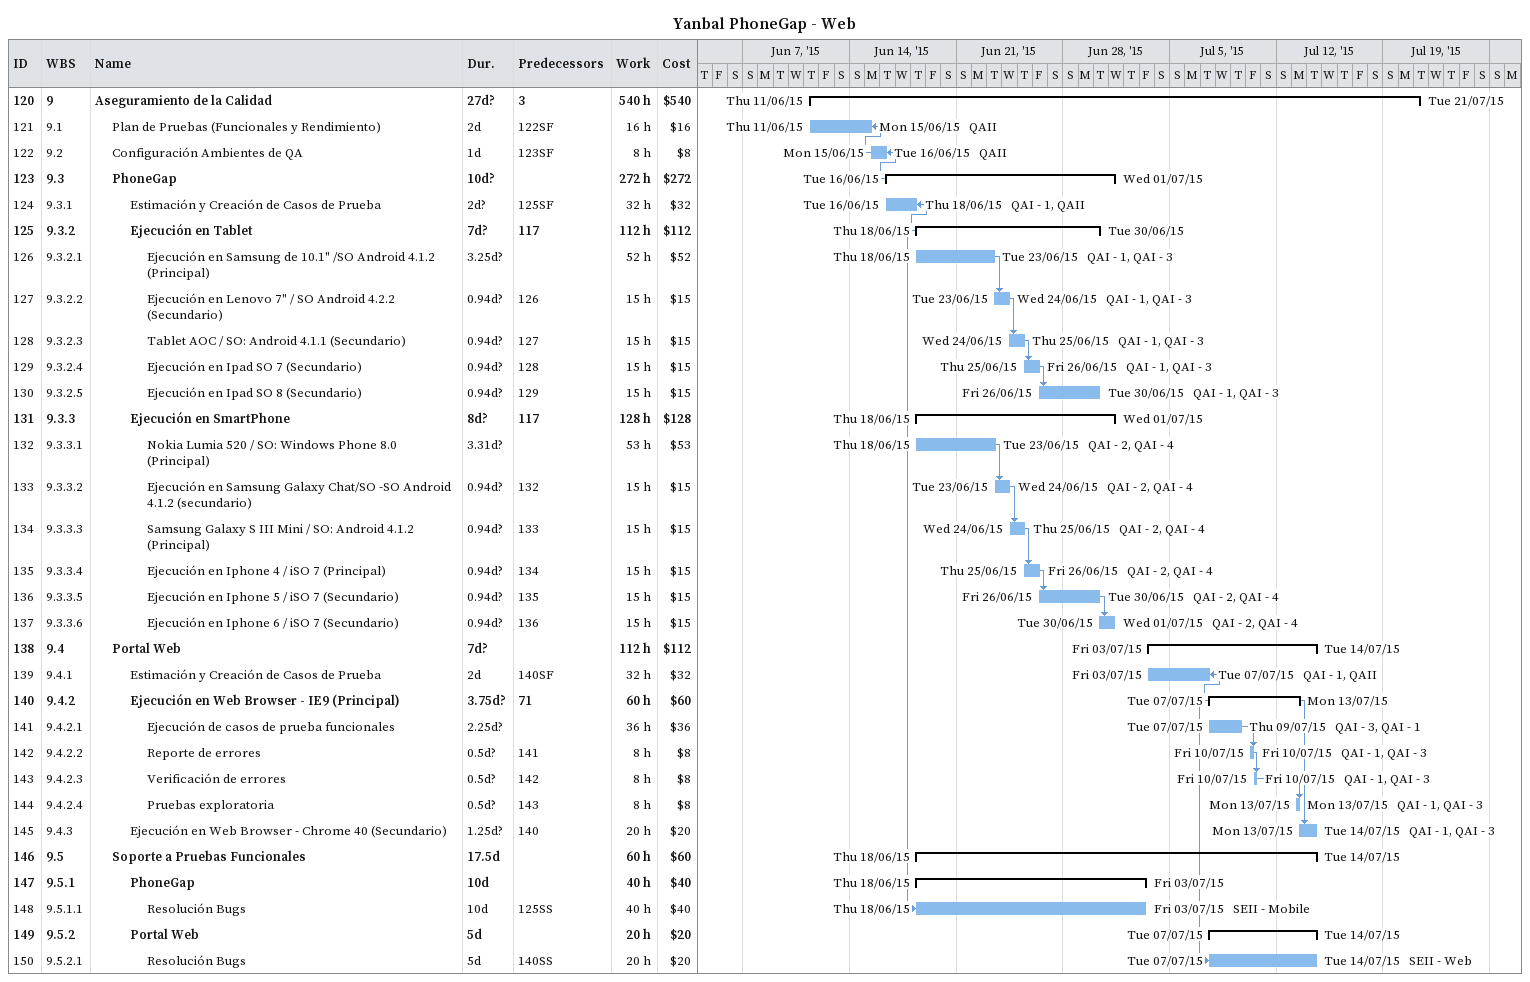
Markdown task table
Yanbal PhoneGap - Web

| ID | WBS | Task | Duration | Start | Finish | Predecessors | Resources | Work (h) | Cost ($) |
|---|---|---|---|---|---|---|---|---|---|
| 120 | 9 | **Aseguramiento de la Calidad** | 27d? | 2015-06-11 | 2015-07-21 | 3 |  | 540 | 540 |
| 121 | 9.1 | Plan de Pruebas (Funcionales y Rendimiento) | 2d | 2015-06-11 | 2015-06-15 | 122SF | QAII | 16 | 16 |
| 122 | 9.2 | Configuración Ambientes de QA | 1d | 2015-06-15 | 2015-06-16 | 123SF | QAII | 8 | 8 |
| 123 | 9.3 | **PhoneGap** | 10d? | 2015-06-16 | 2015-07-01 |  |  | 272 | 272 |
| 124 | 9.3.1 | Estimación y Creación de Casos de Prueba | 2d? | 2015-06-16 | 2015-06-18 | 125SF | QAI - 1, QAII | 32 | 32 |
| 125 | 9.3.2 | **Ejecución en Tablet** | 7d? | 2015-06-18 | 2015-06-30 | 117 |  | 112 | 112 |
| 126 | 9.3.2.1 | Ejecución en Samsung de 10.1" /SO Android 4.1.2 (Principal) | 3.25d? | 2015-06-18 | 2015-06-23 |  | QAI - 1, QAI - 3 | 52 | 52 |
| 127 | 9.3.2.2 | Ejecución en Lenovo 7" / SO Android 4.2.2 (Secundario) | 0.94d? | 2015-06-23 | 2015-06-24 | 126 | QAI - 1, QAI - 3 | 15 | 15 |
| 128 | 9.3.2.3 | Tablet AOC / SO: Android 4.1.1 (Secundario) | 0.94d? | 2015-06-24 | 2015-06-25 | 127 | QAI - 1, QAI - 3 | 15 | 15 |
| 129 | 9.3.2.4 | Ejecución en Ipad SO 7 (Secundario) | 0.94d? | 2015-06-25 | 2015-06-26 | 128 | QAI - 1, QAI - 3 | 15 | 15 |
| 130 | 9.3.2.5 | Ejecución en Ipad SO 8 (Secundario) | 0.94d? | 2015-06-26 | 2015-06-30 | 129 | QAI - 1, QAI - 3 | 15 | 15 |
| 131 | 9.3.3 | **Ejecución en SmartPhone** | 8d? | 2015-06-18 | 2015-07-01 | 117 |  | 128 | 128 |
| 132 | 9.3.3.1 | Nokia Lumia 520 / SO: Windows Phone 8.0 (Principal) | 3.31d? | 2015-06-18 | 2015-06-23 |  | QAI - 2, QAI - 4 | 53 | 53 |
| 133 | 9.3.3.2 | Ejecución en Samsung Galaxy Chat/SO -SO Android 4.1.2 (secundario) | 0.94d? | 2015-06-23 | 2015-06-24 | 132 | QAI - 2, QAI - 4 | 15 | 15 |
| 134 | 9.3.3.3 | Samsung Galaxy S III Mini / SO: Android 4.1.2 (Principal) | 0.94d? | 2015-06-24 | 2015-06-25 | 133 | QAI - 2, QAI - 4 | 15 | 15 |
| 135 | 9.3.3.4 | Ejecución en Iphone 4 / iSO 7 (Principal) | 0.94d? | 2015-06-25 | 2015-06-26 | 134 | QAI - 2, QAI - 4 | 15 | 15 |
| 136 | 9.3.3.5 | Ejecución en Iphone 5 / iSO 7 (Secundario) | 0.94d? | 2015-06-26 | 2015-06-30 | 135 | QAI - 2, QAI - 4 | 15 | 15 |
| 137 | 9.3.3.6 | Ejecución en Iphone 6 / iSO 7 (Secundario) | 0.94d? | 2015-06-30 | 2015-07-01 | 136 | QAI - 2, QAI - 4 | 15 | 15 |
| 138 | 9.4 | **Portal Web** | 7d? | 2015-07-03 | 2015-07-14 |  |  | 112 | 112 |
| 139 | 9.4.1 | Estimación y Creación de Casos de Prueba | 2d | 2015-07-03 | 2015-07-07 | 140SF | QAI - 1, QAII | 32 | 32 |
| 140 | 9.4.2 | **Ejecución en Web Browser - IE9 (Principal)** | 3.75d? | 2015-07-07 | 2015-07-13 | 71 |  | 60 | 60 |
| 141 | 9.4.2.1 | Ejecución de casos de prueba funcionales | 2.25d? | 2015-07-07 | 2015-07-09 |  | QAI - 3, QAI - 1 | 36 | 36 |
| 142 | 9.4.2.2 | Reporte de errores | 0.5d? | 2015-07-10 | 2015-07-10 | 141 | QAI - 1, QAI - 3 | 8 | 8 |
| 143 | 9.4.2.3 | Verificación de errores | 0.5d? | 2015-07-10 | 2015-07-10 | 142 | QAI - 1, QAI - 3 | 8 | 8 |
| 144 | 9.4.2.4 | Pruebas exploratoria | 0.5d? | 2015-07-13 | 2015-07-13 | 143 | QAI - 1, QAI - 3 | 8 | 8 |
| 145 | 9.4.3 | Ejecución en Web Browser - Chrome 40 (Secundario) | 1.25d? | 2015-07-13 | 2015-07-14 | 140 | QAI - 1, QAI - 3 | 20 | 20 |
| 146 | 9.5 | **Soporte a Pruebas Funcionales** | 17.5d | 2015-06-18 | 2015-07-14 |  |  | 60 | 60 |
| 147 | 9.5.1 | **PhoneGap** | 10d | 2015-06-18 | 2015-07-03 |  |  | 40 | 40 |
| 148 | 9.5.1.1 | Resolución Bugs | 10d | 2015-06-18 | 2015-07-03 | 125SS | SEII - Mobile | 40 | 40 |
| 149 | 9.5.2 | **Portal Web** | 5d | 2015-07-07 | 2015-07-14 |  |  | 20 | 20 |
| 150 | 9.5.2.1 | Resolución Bugs | 5d | 2015-07-07 | 2015-07-14 | 140SS | SEII - Web | 20 | 20 |
